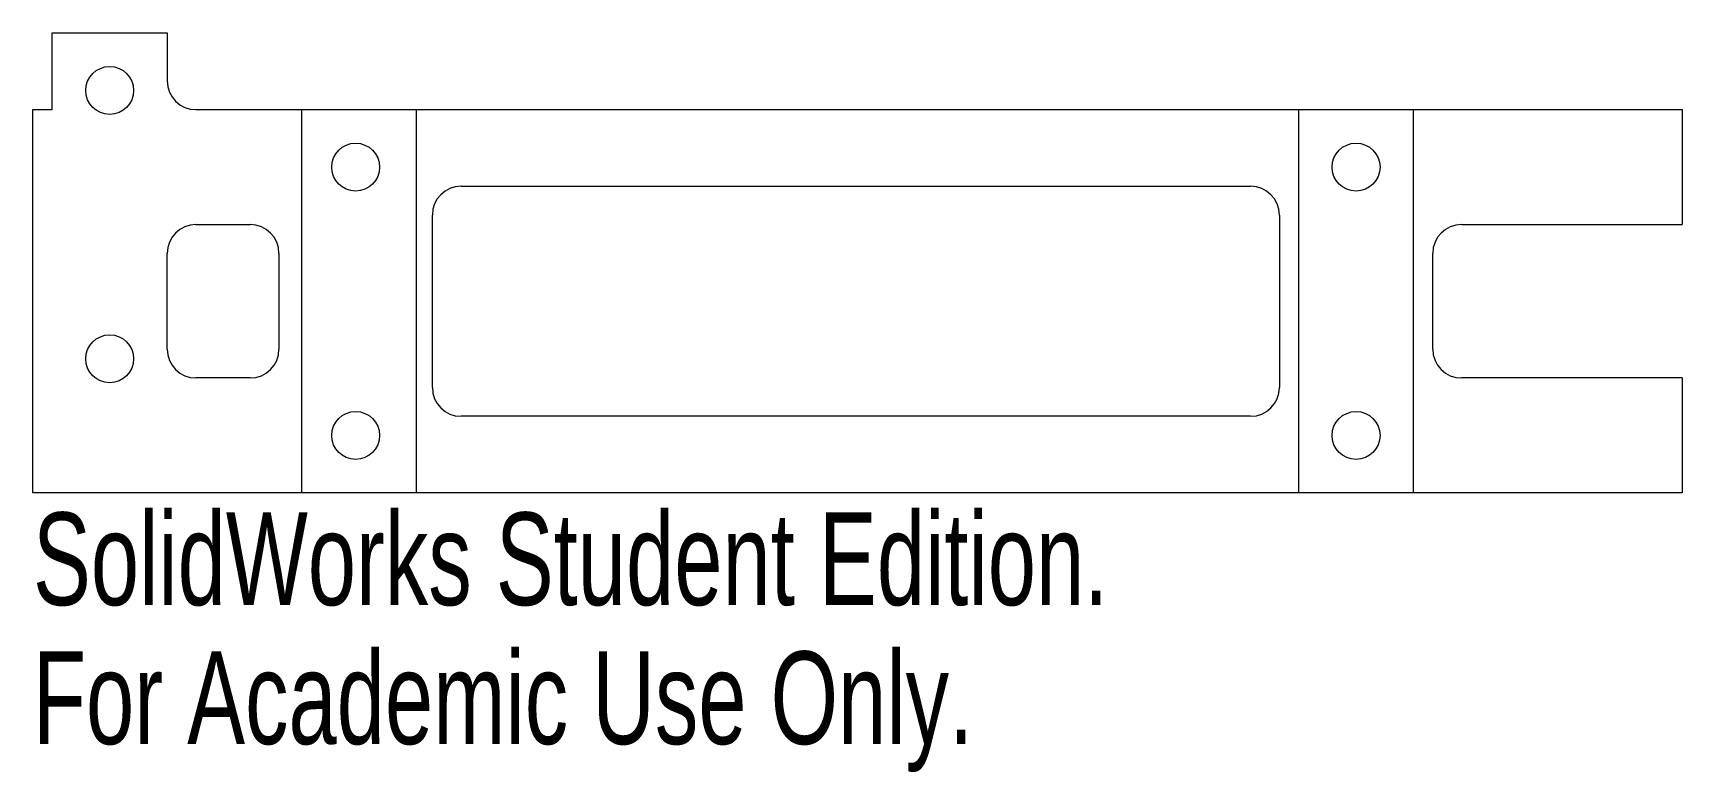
# Model space of a CAD drawing. Header units: millimetres. Extents: x 0 to 86, y -14.6 to 24.
import ezdxf

# ---------------------------------------------------------------- set-up
doc = ezdxf.new("R2010")
doc.units = ezdxf.units.MM
doc.styles.add('SLDTEXTSTYLE0', font='TXT', dxfattribs={"width": 0.7})

msp = doc.modelspace()

# ---------------------------------------------------------------- linework, layer by layer
at = {"color": 7, "linetype": 'Continuous', "lineweight": 15}
for p, q in [((1, 20), (1, 24)), ((1, 24), (7, 24)), ((7, 24), (7, 21.5)), ((0, 0), (0, 20)), ((0, 20), (1, 20)), ((8.5, 20), (86, 20)), ((14, 20), (14, 0)), ((20, 0), (20, 20)), ((66, 20), (66, 0)), ((72, 0), (72, 20)), ((86, 20), (86, 14)), ((22.328, 16), (63.5, 16)), ((8.5, 14), (11.328, 14)), ((20.828, 5.5), (20.828, 14.5)), ((65, 14.5), (65, 5.5)), ((74.5, 14), (86, 14)), ((7, 7.5), (7, 12.5)), ((12.828, 12.5), (12.828, 7.5)), ((73, 7.5), (73, 12.5)), ((11.328, 6), (8.5, 6)), ((86, 6), (74.5, 6)), ((86, 6), (86, 0)), ((63.5, 4), (22.328, 4)), ((86, 0), (0, 0))]:
    msp.add_line(p, q, dxfattribs=at)
for centre in [(4, 21), (16.828, 17), (69, 17), (4, 7), (16.828, 3), (69, 3)]:
    msp.add_circle(centre, 1.25, dxfattribs=at)
for centre, start, end in [((8.5, 21.5), 180, 270), ((22.328, 14.5), 90, 180), ((63.5, 14.5), 0, 90), ((8.5, 12.5), 90, 180), ((11.328, 12.5), 0, 90), ((74.5, 12.5), 90, 180), ((8.5, 7.5), 180, 270), ((11.328, 7.5), 270, 0), ((74.5, 7.5), 180, 270), ((22.328, 5.5), 180, 270), ((63.5, 5.5), 270, 0)]:
    msp.add_arc(centre, 1.5, start, end, dxfattribs=at)

# ---------------------------------------------------------------- texts
at = {"color": 7, "linetype": 'Continuous', "char_height": 4.83362, "attachment_point": 1, "style": 'SLDTEXTSTYLE0'}
for s, insert in [('SolidWorks Student Edition.', (0, -1.02)), ('For Academic Use Only.', (0, -8.27))]:
    msp.add_mtext(s, dxfattribs=dict(at, insert=insert))

doc.saveas('drawing.dxf')
